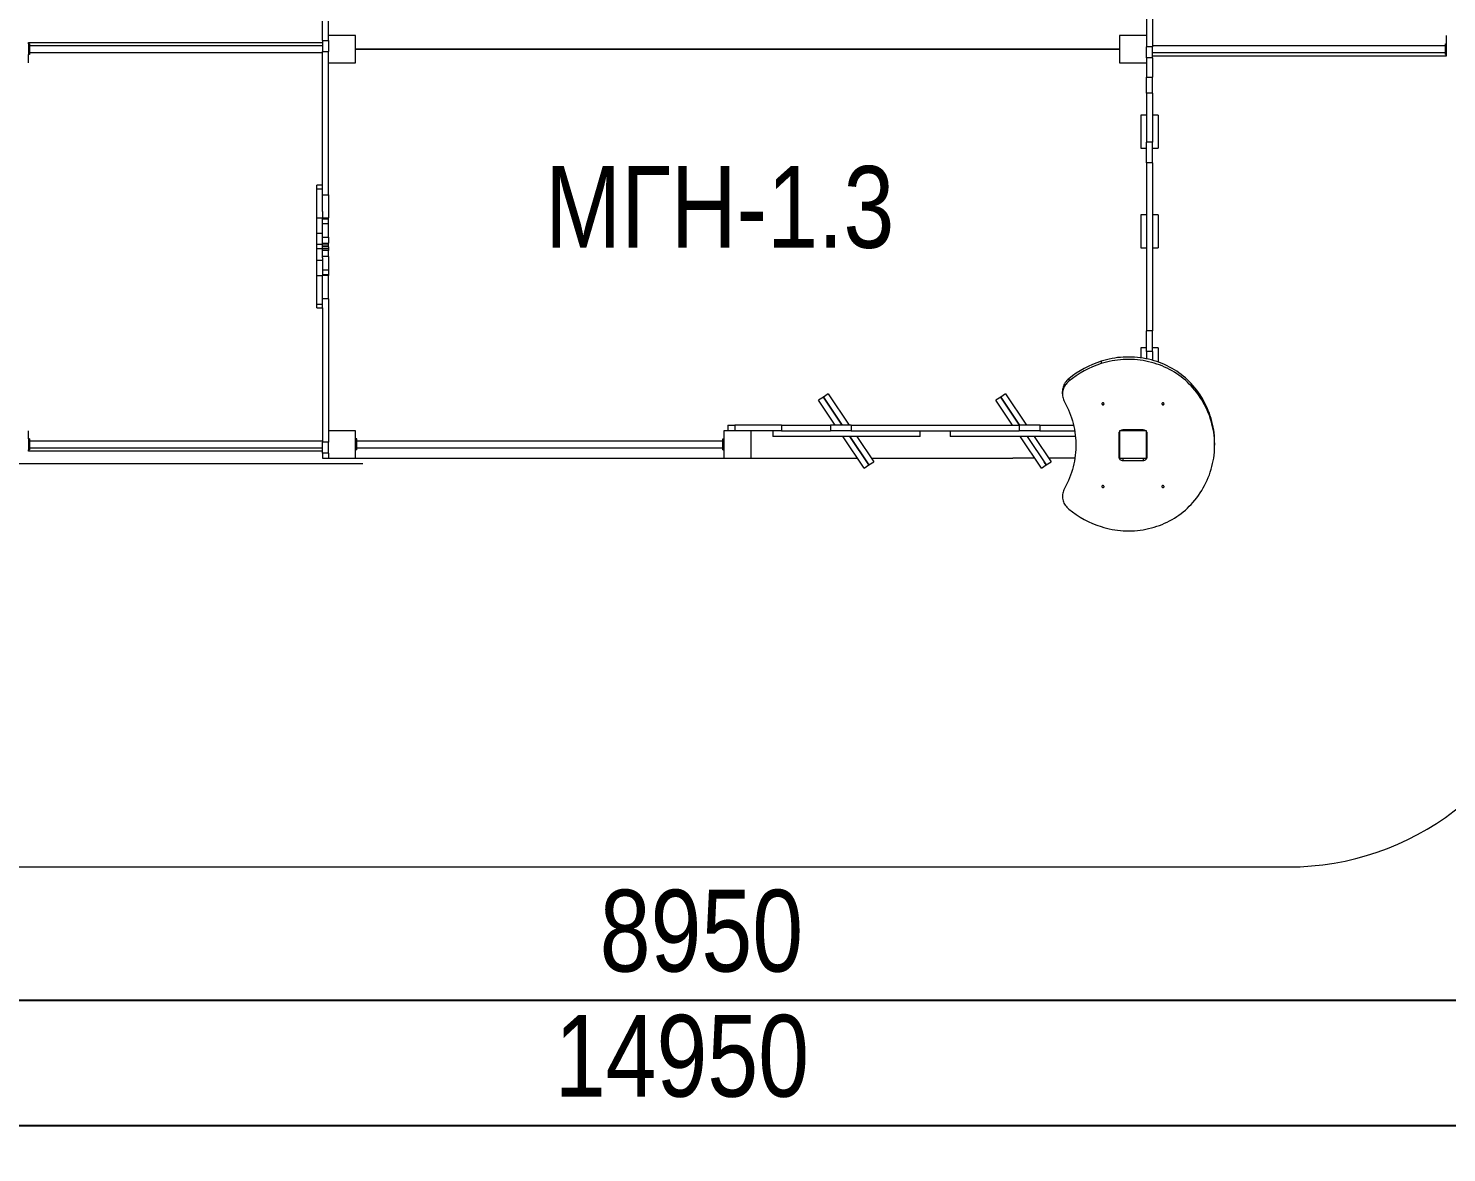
# Model space of a CAD drawing. Header units: millimetres. Extents: x -8637 to 7827, y -4015 to 3935.
# Drawn here: x -2239 to 2961, y -4015 to 110 of the extents above; entities that cross this region are included whole.
import ezdxf

# ---------------------------------------------------------------- set-up
doc = ezdxf.new("R2010")
doc.units = ezdxf.units.MM
for name, color, linetype in [('DIKOM_АРТИКУЛ', 7, 'Continuous'), ('DIKOM_ЗОНА', 80, 'Continuous'), ('DIKOM_ОБЪЕКТ', 7, 'Continuous'), ('DIKOM_РАЗМЕР_ЗОНА', 7, 'Continuous'), ('DIKOM_РАЗМЕР_ОБЪЕКТА', 7, 'Continuous')]:
    doc.layers.add(name, color=color, linetype=linetype)
doc.styles.add('style1', font='arial.ttf', dxfattribs={"width": 0.8})
doc.dimstyles.new('1-50', dxfattribs={"dimtxt": 300, "dimasz": 200, "dimexe": 100, "dimexo": 0, "dimgap": 100, "dimtad": 1, "dimdec": 0, "dimtxsty": 'style1', "dimcen": 0, "dimclrd": 7, "dimclre": 7, "dimadec": 1, "dimazin": 2, "dimtfac": 1, "dimtdec": 0, "dimtmove": 0, "dimatfit": 3, "dimfxl": 0, "dimlwd": 25, "dimlwe": 18, "dimarcsym": 0})

# ---------------------------------------------------------------- blocks, each defined once
blk = doc.blocks.new('*D0')
at = {"layer": 'Defpoints', "color": 0, "transparency": 16777216}
for p in [(4826.6, 758.5), (-4105, -691.5), (4826.6, -3455.7)]:
    blk.add_point(p, dxfattribs=at)
at = {"layer": 'DIKOM_РАЗМЕР_ОБЪЕКТА', "color": 7, "lineweight": 18, "transparency": 16777216}
for p, q in [((4826.6, 758.5), (4826.6, -3555.7)), ((-4105, -691.5), (-4105, -3555.7))]:
    blk.add_line(p, q, dxfattribs=at)
at = {"layer": 'DIKOM_РАЗМЕР_ОБЪЕКТА', "color": 7, "lineweight": 25, "transparency": 16777216}
blk.add_line((-3905, -3455.7), (4626.6, -3455.7), dxfattribs=at)
at = {"layer": 'DIKOM_РАЗМЕР_ОБЪЕКТА', "color": 7, "transparency": 16777216}
for points in [[(-3905, -3422.4), (-3905, -3489), (-4105, -3455.7)], [(4626.6, -3422.4), (4626.6, -3489), (4826.6, -3455.7)]]:
    blk.add_solid(points, dxfattribs=at)
at = {"layer": 'DIKOM_РАЗМЕР_ОБЪЕКТА', "color": 0, "transparency": 16777216, "insert": (228.5, -3202.5), "char_height": 300, "attachment_point": 5, "style": 'style1'}
blk.add_mtext('8950', dxfattribs=at)
blk = doc.blocks.new('*D1')
at = {"layer": 'Defpoints', "color": 0, "transparency": 16777216}
for p in [(-7653.7, 2447.6), (-714.2, 2447.6), (-1013.4, -1487.5)]:
    blk.add_point(p, dxfattribs=at)
at = {"layer": 'DIKOM_РАЗМЕР_ОБЪЕКТА', "color": 7, "lineweight": 18, "transparency": 16777216}
for p, q in [((-714.2, 2447.6), (-7753.7, 2447.6)), ((-1013.4, -1487.5), (-7753.7, -1487.5))]:
    blk.add_line(p, q, dxfattribs=at)
at = {"layer": 'DIKOM_РАЗМЕР_ОБЪЕКТА', "color": 7, "lineweight": 25, "transparency": 16777216}
blk.add_line((-7653.7, -1287.5), (-7653.7, 2247.6), dxfattribs=at)
at = {"layer": 'DIKOM_РАЗМЕР_ОБЪЕКТА', "color": 7, "transparency": 16777216}
for points in [[(-7687.1, 2247.6), (-7620.4, 2247.6), (-7653.7, 2447.6)], [(-7687.1, -1287.5), (-7620.4, -1287.5), (-7653.7, -1487.5)]]:
    blk.add_solid(points, dxfattribs=at)
at = {"layer": 'DIKOM_РАЗМЕР_ОБЪЕКТА', "color": 0, "transparency": 16777216, "insert": (-7907, 462.3), "char_height": 300, "attachment_point": 5, "rotation": 90, "style": 'style1'}
blk.add_mtext('3950', dxfattribs=at)
blk = doc.blocks.new('*D3')
at = {"layer": 'Defpoints', "color": 0, "transparency": 16777216}
for p in [(7826.6, 55.5), (-7105, -1241.1), (7826.6, -3914.7)]:
    blk.add_point(p, dxfattribs=at)
at = {"layer": 'DIKOM_РАЗМЕР_ЗОНА', "color": 7, "lineweight": 18, "transparency": 16777216}
for p, q in [((7826.6, 55.5), (7826.6, -4014.7)), ((-7105, -1241.1), (-7105, -4014.7))]:
    blk.add_line(p, q, dxfattribs=at)
at = {"layer": 'DIKOM_РАЗМЕР_ЗОНА', "color": 7, "lineweight": 25, "transparency": 16777216}
blk.add_line((-6905, -3914.7), (7626.6, -3914.7), dxfattribs=at)
at = {"layer": 'DIKOM_РАЗМЕР_ЗОНА', "color": 7, "transparency": 16777216}
for points in [[(-6905, -3881.4), (-6905, -3948), (-7105, -3914.7)], [(7626.6, -3881.4), (7626.6, -3948), (7826.6, -3914.7)]]:
    blk.add_solid(points, dxfattribs=at)
at = {"layer": 'DIKOM_РАЗМЕР_ЗОНА', "color": 0, "transparency": 16777216, "insert": (157.1, -3661.5), "char_height": 300, "attachment_point": 5, "style": 'style1'}
blk.add_mtext('14950', dxfattribs=at)
blk = doc.blocks.new('*D2')
at = {"layer": 'Defpoints', "color": 0, "transparency": 16777216}
for p in [(-587, 3935.1), (-8187, -2966.5), (-2628.5, -2966.5)]:
    blk.add_point(p, dxfattribs=at)
at = {"layer": 'DIKOM_РАЗМЕР_ЗОНА', "color": 7, "lineweight": 18, "transparency": 16777216}
for p, q in [((-587, 3935.1), (-8287, 3935.1)), ((-2628.5, -2966.5), (-8287, -2966.5))]:
    blk.add_line(p, q, dxfattribs=at)
at = {"layer": 'DIKOM_РАЗМЕР_ЗОНА', "color": 7, "lineweight": 25, "transparency": 16777216}
blk.add_line((-8187, 3735.1), (-8187, -2766.5), dxfattribs=at)
at = {"layer": 'DIKOM_РАЗМЕР_ЗОНА', "color": 7, "transparency": 16777216}
for points in [[(-8220.3, 3735.1), (-8153.7, 3735.1), (-8187, 3935.1)], [(-8220.3, -2766.5), (-8153.7, -2766.5), (-8187, -2966.5)]]:
    blk.add_solid(points, dxfattribs=at)
at = {"layer": 'DIKOM_РАЗМЕР_ЗОНА', "color": 0, "transparency": 16777216, "insert": (-8440.2, 501.3), "char_height": 300, "attachment_point": 5, "rotation": 90, "style": 'style1'}
blk.add_mtext('6950', dxfattribs=at)

msp = doc.modelspace()

# ---------------------------------------------------------------- linework, layer by layer
at = {"layer": 'DIKOM_ЗОНА', "color": 3, "lineweight": 15}
msp.add_line((-6105, -2966.5), (2381.8, -2966.5), dxfattribs=at)
msp.add_arc((2381.8, -1966.5), 1000, 270, 344.7815, dxfattribs=at)
at = {"layer": 'DIKOM_ОБЪЕКТ', "color": 7, "linetype": 'Continuous', "lineweight": 15}
for p, q in [((1860.8, 567.4), (1860.8, 41.8)), ((1881.8, 532.9), (1881.8, 41.8)), ((-1160.2, 65), (-1160.2, 136.3)), ((-1139.2, 65), (-1139.2, 136.3)), ((-2235.2, 53.5), (-2239.2, 53.5)), ((-2239.2, 53.5), (-2239.2, 48.5)), ((-2238.3, 53.5), (-2238.3, 58.5)), ((-2238.3, 58.5), (-1160.2, 58.5)), ((-2235.2, 53.5), (-2235.2, 48.5)), ((-1160.2, 65), (-1139.2, 65)), ((-1160.2, 65), (-1160.2, 25.2)), ((-1039.2, 83.5), (-1139.2, 83.5)), ((-1139.2, 65), (-1139.2, 25.2)), ((-1039.2, -16.5), (-1039.2, 83.5)), ((1860.8, 83.5), (1760.8, 83.5)), ((1760.8, 83.5), (1760.8, -16.5)), ((2956.8, 53.5), (2960.8, 53.5)), ((2956.8, 48.5), (2956.8, 53.5)), ((2959.9, 83.5), (2960.8, 83.5)), ((2959.9, 53.5), (2959.9, 83.5)), ((2960.8, 48.5), (2960.8, 53.5)), ((-2235.2, 48.5), (-2239.2, 48.5)), ((-2239.2, 48.5), (-2239.2, 18.5)), ((-2235.2, 18.5), (-2239.2, 18.5)), ((-2239.2, 18.5), (-2239.2, 13.5)), ((-2235.2, 13.5), (-2239.2, 13.5)), ((-2238.3, -16.5), (-2238.3, 13.5)), ((-2235.2, 48.5), (-2235.2, 18.5)), ((-2235.2, 47), (-1160.2, 47)), ((-1160.2, 20), (-2235.2, 20)), ((-2235.2, 18.5), (-2235.2, 13.5)), ((-1160.2, 25.2), (-1139.2, 25.2)), ((-1160.2, -465.9), (-1160.2, 25.2)), ((-1139.2, -500.4), (-1139.2, 25.2)), ((1760.8, 33.5), (-1039.2, 33.5)), ((-1039.2, 33.5), (1760.8, 33.5)), ((1881.8, 41.8), (1860.8, 41.8)), ((1860.8, 2), (1860.8, 41.8)), ((1881.8, 2), (1860.8, 2)), ((1860.8, 2), (1860.8, -69.3)), ((1881.8, 47), (2956.8, 47)), ((1881.8, 2), (1881.8, 41.8)), ((2956.8, 20), (1881.8, 20)), ((1881.8, 8.5), (2959.9, 8.5)), ((1881.8, 2), (1881.8, -69.3)), ((2956.8, 48.5), (2960.8, 48.5)), ((2956.8, 18.5), (2956.8, 48.5)), ((2956.8, 13.5), (2956.8, 18.5)), ((2956.8, 18.5), (2960.8, 18.5)), ((2956.8, 13.5), (2960.8, 13.5)), ((2959.9, 8.5), (2959.9, 13.5)), ((2960.8, 18.5), (2960.8, 48.5)), ((2960.8, 13.5), (2960.8, 18.5)), ((-2239.2, -16.5), (-2238.3, -16.5)), ((-1139.2, -16.5), (-1039.2, -16.5)), ((1760.8, -16.5), (1860.8, -16.5)), ((1860.8, -69.3), (1881.8, -69.3)), ((1860.8, -128), (1860.8, -69.3)), ((1881.8, -128), (1881.8, -69.3)), ((1881.8, -128), (1860.8, -128)), ((1860.8, -128), (1860.8, -307.7)), ((1881.8, -128), (1881.8, -307.7)), ((1860.8, -209.1), (1839.8, -209.1)), ((1839.8, -209.1), (1839.8, -329.1)), ((1902.8, -209.1), (1881.8, -209.1)), ((1902.8, -209.1), (1902.8, -329.1)), ((1881.8, -307.7), (1860.8, -307.7)), ((1860.8, -383.3), (1860.8, -307.7)), ((1881.8, -383.3), (1881.8, -307.7)), ((1839.8, -329.1), (1860.8, -329.1)), ((1881.8, -329.1), (1902.8, -329.1)), ((1881.8, -383.3), (1860.8, -383.3)), ((1860.8, -383.3), (1860.8, -999.7)), ((1881.8, -383.3), (1881.8, -999.7)), ((-1160.2, -465.9), (-1181.2, -465.9)), ((-1181.2, -479), (-1181.2, -465.9)), ((-1160.2, -479), (-1160.2, -465.9)), ((-1181.2, -479), (-1160.2, -479)), ((-1181.2, -585.8), (-1181.2, -479)), ((-1160.2, -562.4), (-1160.2, -479)), ((-1160.2, -500.4), (-1139.2, -500.4)), ((-1139.2, -500.4), (-1139.2, -585.6)), ((-1160.2, -562.4), (-1160.2, -585.6)), ((-1181.2, -585.8), (-1160.2, -585.8)), ((-1181.2, -642), (-1181.2, -585.8)), ((-1160.2, -585.6), (-1139.2, -585.6)), ((-1160.2, -588.7), (-1160.2, -585.6)), ((-1160.2, -588.7), (-1139.2, -588.7)), ((-1160.2, -605.7), (-1160.2, -588.7)), ((-1160.2, -605.7), (-1139.2, -605.7)), ((-1160.2, -650.3), (-1160.2, -605.7)), ((-1139.2, -588.7), (-1139.2, -585.6)), ((-1139.2, -605.7), (-1139.2, -588.7)), ((-1139.2, -656.1), (-1139.2, -605.7)), ((1860.8, -574.7), (1839.8, -574.7)), ((1839.8, -574.7), (1839.8, -694.7)), ((1902.8, -574.7), (1881.8, -574.7)), ((1902.8, -574.7), (1902.8, -694.7)), ((-1181.2, -642), (-1160.2, -642)), ((-1181.2, -681.9), (-1181.2, -642)), ((-1160.2, -681.9), (-1160.2, -650.3)), ((-1160.2, -656.1), (-1139.2, -656.1)), ((-1139.2, -656.1), (-1139.2, -678.2)), ((-1181.2, -681.9), (-1160.2, -681.9)), ((-1181.2, -697.9), (-1181.2, -681.9)), ((-1181.2, -697.9), (-1160.2, -697.9)), ((-1181.2, -740), (-1181.2, -697.9)), ((-1160.2, -678.2), (-1139.2, -678.2)), ((-1160.2, -697.9), (-1160.2, -681.9)), ((-1160.2, -684.6), (-1139.2, -684.6)), ((-1139.2, -691.5), (-1160.2, -691.5)), ((-1160.2, -732.1), (-1160.2, -697.9)), ((-1139.2, -698.4), (-1160.2, -698.4)), ((-1139.2, -704.8), (-1160.2, -704.8)), ((-1139.2, -726.9), (-1160.2, -726.9)), ((-1139.2, -684.6), (-1139.2, -678.2)), ((-1139.2, -691.5), (-1139.2, -684.6)), ((-1139.2, -691.5), (-1139.2, -698.4)), ((-1139.2, -698.4), (-1139.2, -704.8)), ((-1139.2, -726.9), (-1139.2, -704.8)), ((-1139.2, -726.9), (-1139.2, -777.3)), ((1839.8, -694.7), (1860.8, -694.7)), ((1881.8, -694.7), (1902.8, -694.7)), ((-1181.2, -740), (-1160.2, -740)), ((-1181.2, -796.8), (-1181.2, -740)), ((-1160.2, -732.1), (-1160.2, -777.3)), ((-1139.2, -777.3), (-1160.2, -777.3)), ((-1160.2, -777.3), (-1160.2, -794.3)), ((-1139.2, -777.3), (-1139.2, -794.3)), ((-1181.2, -796.8), (-1160.2, -796.8)), ((-1181.2, -902.2), (-1181.2, -796.8)), ((-1139.2, -794.3), (-1160.2, -794.3)), ((-1160.2, -794.3), (-1160.2, -797.4)), ((-1139.2, -797.4), (-1160.2, -797.4)), ((-1160.2, -817.9), (-1160.2, -797.4)), ((-1160.2, -902.2), (-1160.2, -817.9)), ((-1139.2, -794.3), (-1139.2, -797.4)), ((-1139.2, -882.6), (-1139.2, -797.4)), ((-1139.2, -882.6), (-1160.2, -882.6)), ((-1139.2, -882.6), (-1139.2, -1408.2)), ((-1181.2, -902.2), (-1160.2, -902.2)), ((-1181.2, -915.7), (-1181.2, -902.2)), ((-1181.2, -915.7), (-1160.2, -915.7)), ((-1160.2, -915.7), (-1160.2, -902.2)), ((-1160.2, -915.7), (-1160.2, -1408.2)), ((1881.8, -999.7), (1860.8, -999.7)), ((1860.8, -1075.3), (1860.8, -999.7)), ((1881.8, -1075.3), (1881.8, -999.7)), ((1860.8, -1062.1), (1839.8, -1062.1)), ((1839.8, -1062.1), (1839.8, -1099)), ((1881.8, -1075.3), (1860.8, -1075.3)), ((1860.8, -1075.3), (1860.8, -1102.6)), ((1902.8, -1062.1), (1881.8, -1062.1)), ((1881.8, -1075.3), (1881.8, -1107.7)), ((1902.8, -1062.1), (1902.8, -1114.3)), ((1694, -1111.3), (1694, -1120.2)), ((1575.3, -1175.7), (1575.3, -1184.6)), ((675.8, -1242.7), (658.4, -1254.4)), ((693.3, -1231), (675.8, -1242.7)), ((744.7, -1345.5), (675.8, -1242.7)), ((675.8, -1242.7), (744.7, -1345.5)), ((693.3, -1231), (770, -1345.5)), ((1325.8, -1242.7), (1308.4, -1254.4)), ((1343.3, -1231), (1325.8, -1242.7)), ((1394.7, -1345.5), (1325.8, -1242.7)), ((1325.8, -1242.7), (1394.7, -1345.5)), ((1343.3, -1231), (1420, -1345.5)), ((1552.4, -1231.5), (1552.4, -1222.7)), ((2030.7, -1200.5), (2030.7, -1209.4)), ((719.4, -1345.5), (658.4, -1254.4)), ((1369.4, -1345.5), (1308.4, -1254.4)), ((325.8, -1345.5), (325.8, -1366.5)), ((325.8, -1345.5), (350.8, -1345.5)), ((350.8, -1345.5), (350.8, -1366.5)), ((522.4, -1345.5), (350.8, -1345.5)), ((522.4, -1345.5), (522.4, -1366.5)), ((522.4, -1345.5), (702, -1345.5)), ((702, -1345.5), (702, -1366.5)), ((777.6, -1345.5), (702, -1345.5)), ((777.6, -1345.5), (777.6, -1366.5)), ((777.6, -1345.5), (1394, -1345.5)), ((1394, -1345.5), (1394, -1366.5)), ((1469.6, -1345.5), (1394, -1345.5)), ((1469.6, -1345.5), (1469.6, -1366.5)), ((1469.6, -1345.5), (1592.8, -1345.5)), ((-2238.3, -1366.5), (-2239.2, -1366.5)), ((-2235.2, -1396.5), (-2239.2, -1396.5)), ((-2239.2, -1396.5), (-2239.2, -1401.5)), ((-2235.2, -1401.5), (-2239.2, -1401.5)), ((-2239.2, -1401.5), (-2239.2, -1431.5)), ((-2238.3, -1396.5), (-2238.3, -1366.5)), ((-2235.2, -1396.5), (-2235.2, -1401.5)), ((-2235.2, -1401.5), (-2235.2, -1431.5)), ((-2235.2, -1403), (-1160.2, -1403)), ((-1039.2, -1366.5), (-1139.2, -1366.5)), ((-1039.2, -1466.5), (-1039.2, -1366.5)), ((-1035.2, -1396.5), (-1039.2, -1396.5)), ((-1039.2, -1401.5), (-1039.2, -1396.5)), ((-1035.2, -1401.5), (-1039.2, -1401.5)), ((-1039.2, -1431.5), (-1039.2, -1401.5)), ((-1035.2, -1401.5), (-1035.2, -1396.5)), ((-1035.2, -1431.5), (-1035.2, -1401.5)), ((-1035.2, -1403), (306.8, -1403)), ((306.8, -1396.5), (310.8, -1396.5)), ((306.8, -1401.5), (306.8, -1396.5)), ((306.8, -1401.5), (310.8, -1401.5)), ((306.8, -1431.5), (306.8, -1401.5)), ((310.8, -1366.5), (310.8, -1466.5)), ((410.8, -1366.5), (310.8, -1366.5)), ((310.8, -1401.5), (310.8, -1396.5)), ((310.8, -1431.5), (310.8, -1401.5)), ((522.4, -1366.5), (410.8, -1366.5)), ((410.8, -1466.5), (410.8, -1366.5)), ((490.8, -1366.5), (490.8, -1387.5)), ((1030.8, -1387.5), (490.8, -1387.5)), ((522.4, -1366.5), (702, -1366.5)), ((777.6, -1366.5), (702, -1366.5)), ((748.3, -1388.5), (747.6, -1387.5)), ((748.3, -1388.5), (749.8, -1387.5)), ((825.4, -1503.6), (748.3, -1388.5)), ((842.8, -1491.9), (772.9, -1387.5)), ((772.9, -1387.5), (842.8, -1491.9)), ((777.6, -1366.5), (1394, -1366.5)), ((798.1, -1387.5), (860.3, -1480.2)), ((1030.8, -1387.5), (1030.8, -1366.5)), ((1140.8, -1366.5), (1140.8, -1387.5)), ((1599.7, -1387.5), (1140.8, -1387.5)), ((1469.6, -1366.5), (1394, -1366.5)), ((1398.3, -1388.5), (1397.6, -1387.5)), ((1398.3, -1388.5), (1399.8, -1387.5)), ((1475.4, -1503.6), (1398.3, -1388.5)), ((1422.9, -1387.5), (1492.8, -1491.9)), ((1448.1, -1387.5), (1510.3, -1480.2)), ((1469.6, -1366.5), (1596.9, -1366.5)), ((1758.8, -1376.7), (1758.8, -1461.8)), ((1760.8, -1366.5), (1760.8, -1466.5)), ((1860.8, -1366.5), (1760.8, -1366.5)), ((1847.8, -1363.1), (1773.8, -1363.1)), ((1860.8, -1466.5), (1860.8, -1366.5)), ((1862.8, -1461.8), (1862.8, -1376.7)), ((-2235.2, -1431.5), (-2239.2, -1431.5)), ((-2239.2, -1431.5), (-2239.2, -1436.5)), ((-2235.2, -1436.5), (-2239.2, -1436.5)), ((-2238.3, -1441.5), (-2238.3, -1436.5)), ((-1160.2, -1441.5), (-2238.3, -1441.5)), ((-1160.2, -1430), (-2235.2, -1430)), ((-2235.2, -1431.5), (-2235.2, -1436.5)), ((-1139.2, -1408.2), (-1160.2, -1408.2)), ((-1160.2, -1448), (-1160.2, -1408.2)), ((-1139.2, -1448), (-1160.2, -1448)), ((-1160.2, -1448), (-1160.2, -1466.5)), ((-1139.2, -1448), (-1139.2, -1408.2)), ((-1139.2, -1448), (-1139.2, -1466.5)), ((-1035.2, -1431.5), (-1039.2, -1431.5)), ((-1039.2, -1436.5), (-1039.2, -1431.5)), ((-1035.2, -1436.5), (-1039.2, -1436.5)), ((306.8, -1430), (-1035.2, -1430)), ((-1035.2, -1436.5), (-1035.2, -1431.5)), ((306.8, -1436.5), (306.8, -1431.5)), ((306.8, -1431.5), (310.8, -1431.5)), ((306.8, -1436.5), (310.8, -1436.5)), ((310.8, -1436.5), (310.8, -1431.5)), ((2110.3, -1410.3), (2110.3, -1419.2)), ((-1160.2, -1466.5), (-1039.2, -1466.5)), ((-1039.2, -1466.5), (310.8, -1466.5)), ((310.8, -1466.5), (410.8, -1466.5)), ((410.8, -1466.5), (800.5, -1466.5)), ((410.8, -1466.5), (410.8, -1466.5)), ((825.4, -1503.6), (842.8, -1491.9)), ((842.8, -1491.9), (860.3, -1480.2)), ((851.1, -1466.5), (1370.8, -1466.5)), ((1371.5, -1466.5), (1370.8, -1466.5)), ((1377.8, -1466.5), (1371.5, -1466.5)), ((1379.6, -1466.5), (1377.8, -1466.5)), ((1450.5, -1466.5), (1379.6, -1466.5)), ((1475.4, -1503.6), (1492.8, -1491.9)), ((1492.8, -1491.9), (1485.8, -1481.5)), ((1492.8, -1491.9), (1510.3, -1480.2)), ((1586.7, -1466.5), (1501.1, -1466.5)), ((1592.6, -1466.5), (1586.7, -1466.5)), ((1597.8, -1466.5), (1592.6, -1466.5)), ((1760.8, -1466.5), (1860.8, -1466.5)), ((1773.8, -1466.5), (1773.8, -1475.4)), ((1773.8, -1475.4), (1847.8, -1475.4)), ((1847.8, -1466.5), (1847.8, -1475.4))]:
    msp.add_line(p, q, dxfattribs=at)
at = {"layer": 'DIKOM_ОБЪЕКТ', "color": 7, "linetype": 'Continuous', "lineweight": 15, "flags": 128}
for points in [[(2030.7, -1200.5), (2024.2, -1193.2), (2017.4, -1186), (2010.3, -1179.1), (2002.9, -1172.4), (1995.3, -1166), (1987.5, -1159.8), (1979.4, -1153.8), (1971.1, -1148.2), (1962.6, -1142.7), (1953.9, -1137.6), (1945, -1132.7), (1935.9, -1128.1), (1926.7, -1123.8), (1917.3, -1119.7), (1907.7, -1116), (1898, -1112.6), (1888.2, -1109.5), (1878.3, -1106.7), (1868.2, -1104.2), (1858.1, -1102), (1847.9, -1100.2), (1837.6, -1098.6), (1827.3, -1097.4), (1816.9, -1096.6), (1806.6, -1096), (1796.2, -1095.8), (1785.7, -1095.9), (1775.4, -1096.3), (1765, -1097.1), (1754.6, -1098.1), (1744.4, -1099.5), (1734.1, -1101.3), (1724, -1103.3), (1713.9, -1105.7), (1703.9, -1108.4), (1694, -1111.3)], [(2030.7, -1209.4), (2024.2, -1202), (2017.4, -1194.9), (2010.3, -1188), (2002.9, -1181.3), (1995.3, -1174.9), (1987.5, -1168.7), (1979.4, -1162.7), (1971.1, -1157), (1962.6, -1151.6), (1953.9, -1146.4), (1945, -1141.6), (1935.9, -1137), (1926.7, -1132.6), (1917.3, -1128.6), (1907.7, -1124.9), (1898, -1121.5), (1888.2, -1118.4), (1878.3, -1115.6), (1868.2, -1113.1), (1858.1, -1110.9), (1847.9, -1109.1), (1837.6, -1107.5), (1827.3, -1106.3), (1816.9, -1105.4), (1806.6, -1104.9), (1796.2, -1104.7), (1785.7, -1104.8), (1775.4, -1105.2), (1765, -1105.9), (1754.6, -1107), (1744.4, -1108.4), (1734.1, -1110.1), (1724, -1112.2), (1713.9, -1114.6), (1703.9, -1117.2), (1694, -1120.2)], [(1575.3, -1175.7), (1571.7, -1178.9), (1568.3, -1182.3), (1565.3, -1186), (1562.5, -1189.8), (1560, -1193.8), (1557.9, -1197.9), (1556.1, -1202.2), (1554.7, -1206.6), (1553.6, -1211), (1552.8, -1215.6), (1552.4, -1220.1), (1552.4, -1222.7)], [(1575.3, -1184.6), (1571.7, -1187.8), (1568.3, -1191.2), (1565.3, -1194.9), (1562.5, -1198.7), (1560, -1202.7), (1557.9, -1206.8), (1556.1, -1211.1), (1554.7, -1215.5), (1553.6, -1219.9), (1552.8, -1224.4), (1552.4, -1229), (1552.4, -1233.6), (1552.8, -1238.1), (1553.5, -1242.6), (1554.5, -1247.1), (1555.9, -1251.5), (1557.7, -1255.8), (1559.8, -1259.9)], [(2110.3, -1410.3), (2110.3, -1405.1), (2109.9, -1394.6), (2109.2, -1384.1), (2108.1, -1373.6), (2106.7, -1363.2), (2104.9, -1352.8), (2102.8, -1342.5), (2100.3, -1332.2), (2097.5, -1322), (2094.3, -1311.9), (2090.8, -1301.9), (2086.9, -1292), (2082.7, -1282.2), (2078.2, -1272.5), (2073.4, -1262.9), (2068.2, -1253.5), (2062.7, -1244.3), (2056.9, -1235.2), (2050.8, -1226.2), (2044.4, -1217.5), (2037.7, -1208.9), (2030.7, -1200.5)], [(2030.7, -1629.1), (2037.7, -1620.7), (2044.4, -1612.1), (2050.8, -1603.4), (2056.9, -1594.4), (2062.7, -1585.3), (2068.2, -1576.1), (2073.4, -1566.6), (2078.2, -1557.1), (2082.7, -1547.4), (2086.9, -1537.6), (2090.8, -1527.7), (2094.3, -1517.7), (2097.5, -1507.6), (2100.3, -1497.4), (2102.8, -1487.1), (2104.9, -1476.8), (2106.7, -1466.4), (2108.1, -1456), (2109.2, -1445.5), (2109.9, -1435), (2110.3, -1424.5), (2110.3, -1414), (2109.9, -1403.5), (2109.2, -1393), (2108.1, -1382.5), (2106.7, -1372.1), (2104.9, -1361.7), (2102.8, -1351.4), (2100.3, -1341.1), (2097.5, -1330.9), (2094.3, -1320.8), (2090.8, -1310.8), (2086.9, -1300.9), (2082.7, -1291), (2078.2, -1281.4), (2073.4, -1271.8), (2068.2, -1262.4), (2062.7, -1253.1), (2056.9, -1244), (2050.8, -1235.1), (2044.4, -1226.3), (2037.7, -1217.8), (2030.7, -1209.4)], [(1559.8, -1259.9), (1564.9, -1269.5), (1569.7, -1279.3), (1574.1, -1289.1), (1578.3, -1299.1), (1582.1, -1309.2), (1585.5, -1319.4), (1588.7, -1329.6), (1591.5, -1340), (1593.9, -1350.4), (1596, -1360.9), (1597.8, -1371.4), (1599.2, -1382), (1600.2, -1392.6), (1600.9, -1403.3), (1601.3, -1413.9), (1601.3, -1424.6), (1600.9, -1435.2), (1600.2, -1445.8), (1599.2, -1456.5), (1597.8, -1467), (1596, -1477.6), (1593.9, -1488.1), (1591.5, -1498.5), (1588.7, -1508.8), (1585.5, -1519.1), (1582.1, -1529.3), (1578.3, -1539.4), (1574.1, -1549.3), (1569.7, -1559.2), (1564.9, -1568.9), (1559.8, -1578.5)], [(1700.8, -1263.8), (1699.6, -1263.9), (1698.6, -1264.4), (1697.7, -1265.1), (1697.1, -1266.1), (1696.8, -1267.1), (1696.9, -1268.2), (1697.4, -1269.2), (1698.1, -1270.1), (1699.1, -1270.7), (1700.2, -1271), (1701.4, -1271), (1702.6, -1270.7), (1703.5, -1270.1), (1704.3, -1269.2), (1704.7, -1268.2), (1704.8, -1267.1), (1704.5, -1266.1), (1704, -1265.1), (1703.1, -1264.4), (1702, -1263.9), (1700.8, -1263.8)], [(1920.8, -1263.8), (1919.6, -1263.9), (1918.6, -1264.4), (1917.7, -1265.1), (1917.1, -1266.1), (1916.8, -1267.1), (1916.9, -1268.2), (1917.4, -1269.2), (1918.1, -1270.1), (1919.1, -1270.7), (1920.2, -1271), (1921.4, -1271), (1922.6, -1270.7), (1923.5, -1270.1), (1924.3, -1269.2), (1924.7, -1268.2), (1924.8, -1267.1), (1924.5, -1266.1), (1924, -1265.1), (1923.1, -1264.4), (1922, -1263.9), (1920.8, -1263.8)], [(1758.8, -1461.8), (1759, -1463.9), (1759.6, -1466), (1760.5, -1468), (1761.7, -1469.8), (1763.2, -1471.4), (1765, -1472.8), (1767, -1473.9), (1769.2, -1474.7), (1771.5, -1475.2), (1773.8, -1475.4)], [(1847.8, -1475.4), (1850.2, -1475.2), (1852.5, -1474.7), (1854.6, -1473.9), (1856.6, -1472.8), (1858.4, -1471.4), (1860, -1469.8), (1861.2, -1468), (1862.1, -1466), (1862.6, -1463.9), (1862.8, -1461.8)], [(1559.8, -1578.5), (1557.7, -1582.7), (1555.9, -1587), (1554.5, -1591.4), (1553.5, -1595.8), (1552.8, -1600.3), (1552.4, -1604.9), (1552.4, -1609.5), (1552.8, -1614), (1553.6, -1618.5), (1554.7, -1623), (1556.1, -1627.4), (1557.9, -1631.7), (1560, -1635.8), (1562.5, -1639.8), (1565.3, -1643.6), (1568.3, -1647.2), (1571.7, -1650.7), (1575.3, -1653.8)], [(1700.8, -1567.4), (1699.6, -1567.6), (1698.6, -1568.1), (1697.7, -1568.8), (1697.1, -1569.7), (1696.8, -1570.8), (1696.9, -1571.9), (1697.4, -1572.9), (1698.1, -1573.7), (1699.1, -1574.3), (1700.2, -1574.6), (1701.4, -1574.6), (1702.6, -1574.3), (1703.5, -1573.7), (1704.3, -1572.9), (1704.7, -1571.9), (1704.8, -1570.8), (1704.5, -1569.7), (1704, -1568.8), (1703.1, -1568.1), (1702, -1567.6), (1700.8, -1567.4)], [(1920.8, -1567.4), (1919.6, -1567.6), (1918.6, -1568.1), (1917.7, -1568.8), (1917.1, -1569.7), (1916.8, -1570.8), (1916.9, -1571.9), (1917.4, -1572.9), (1918.1, -1573.7), (1919.1, -1574.3), (1920.2, -1574.6), (1921.4, -1574.6), (1922.6, -1574.3), (1923.5, -1573.7), (1924.3, -1572.9), (1924.7, -1571.9), (1924.8, -1570.8), (1924.5, -1569.7), (1924, -1568.8), (1923.1, -1568.1), (1922, -1567.6), (1920.8, -1567.4)], [(1694, -1718.2), (1703.9, -1721.2), (1713.9, -1723.9), (1724, -1726.3), (1734.1, -1728.3), (1744.4, -1730), (1754.6, -1731.4), (1765, -1732.5), (1775.4, -1733.3), (1785.7, -1733.7), (1796.2, -1733.8), (1806.6, -1733.6), (1816.9, -1733), (1827.3, -1732.1), (1837.6, -1730.9), (1847.9, -1729.4), (1858.1, -1727.6), (1868.2, -1725.4), (1878.3, -1722.9), (1888.2, -1720.1), (1898, -1717), (1907.7, -1713.6), (1917.3, -1709.8), (1926.7, -1705.8), (1935.9, -1701.5), (1945, -1696.9), (1953.9, -1692), (1962.6, -1686.9), (1971.1, -1681.4), (1979.4, -1675.7), (1987.5, -1669.8), (1995.3, -1663.6), (2002.9, -1657.1), (2010.3, -1650.5), (2017.4, -1643.5), (2024.2, -1636.4), (2030.7, -1629.1)]]:
    msp.add_lwpolyline(points, dxfattribs=at)
at = {"layer": 'DIKOM_ОБЪЕКТ', "color": 7, "linetype": 'Continuous', "lineweight": 15}
for centre, radius, start, end in [((1802.5, -1453.6), 359, 107.5854, 129.2937), ((1802.5, -1462.4), 359, 107.5854, 129.2937), ((1771.5, -1376.7), 12.7, 147.3487, 179.7238), ((1773.7, -1378.9), 15.8, 89.4862, 128.4009), ((1847.9, -1379), 16, 51.7879, 90.3177), ((1850.1, -1376.7), 12.7, 0.2762, 32.6513), ((1771.5, -1452.8), 12.7, 180.2762, 212.6513), ((1850.1, -1452.8), 12.7, 327.3487, 359.7238), ((1802.5, -1376), 359, 230.7063, 252.4146)]:
    msp.add_arc(centre, radius, start, end, dxfattribs=at)

# ---------------------------------------------------------------- texts
at = {"layer": 'DIKOM_АРТИКУЛ', "color": 7, "linetype": 'Continuous', "lineweight": 15, "insert": (-344.8, -395.3), "char_height": 300, "width": 1667.537, "attachment_point": 1, "style": 'style1'}
msp.add_mtext('МГН-1.3', dxfattribs=at)

# ---------------------------------------------------------------- dimensions: what is measured, and where the dimension line sits
at = {"layer": 'DIKOM_РАЗМЕР_ЗОНА'}
dim = msp.add_linear_dim(base=(-8187, -2966.5), p1=(-587, 3935.1), p2=(-2628.5, -2966.5), angle=90, text='6950', dimstyle='1-50', override={"dimscale": 1, "dimtix": 0, "dimtofl": 1, "dimtmove": 0, "dimatfit": 3}, dxfattribs=at)
dim.commit()
dim.dimension.update_dxf_attribs({"geometry": '*D2', "text_midpoint": (-8187, 501.3), "dimtype": 160})
dim = msp.add_linear_dim(base=(7826.6, -3914.7), p1=(-7105, -1241.1), p2=(7826.6, 55.5), text='14950', dimstyle='1-50', override={"dimscale": 1, "dimtix": 0, "dimtofl": 1, "dimtmove": 0, "dimatfit": 3}, dxfattribs=at)
dim.commit()
dim.dimension.update_dxf_attribs({"geometry": '*D3', "text_midpoint": (157.1, -3914.7), "dimtype": 160})
at = {"layer": 'DIKOM_РАЗМЕР_ОБЪЕКТА'}
dim = msp.add_linear_dim(base=(-7653.7, 2447.6), p1=(-1013.4, -1487.5), p2=(-714.2, 2447.6), angle=90, text='3950', dimstyle='1-50', override={"dimscale": 1, "dimtix": 0, "dimtofl": 1, "dimtmove": 0, "dimatfit": 3}, dxfattribs=at)
dim.commit()
dim.dimension.update_dxf_attribs({"geometry": '*D1', "text_midpoint": (-7653.7, 462.3), "dimtype": 160})
dim = msp.add_linear_dim(base=(4826.6, -3455.7), p1=(-4105, -691.5), p2=(4826.6, 758.5), text='8950', dimstyle='1-50', override={"dimscale": 1, "dimtix": 0, "dimtofl": 1, "dimtmove": 0, "dimatfit": 3}, dxfattribs=at)
dim.commit()
dim.dimension.update_dxf_attribs({"geometry": '*D0', "text_midpoint": (228.5, -3455.7), "dimtype": 160})

doc.saveas('drawing.dxf')
